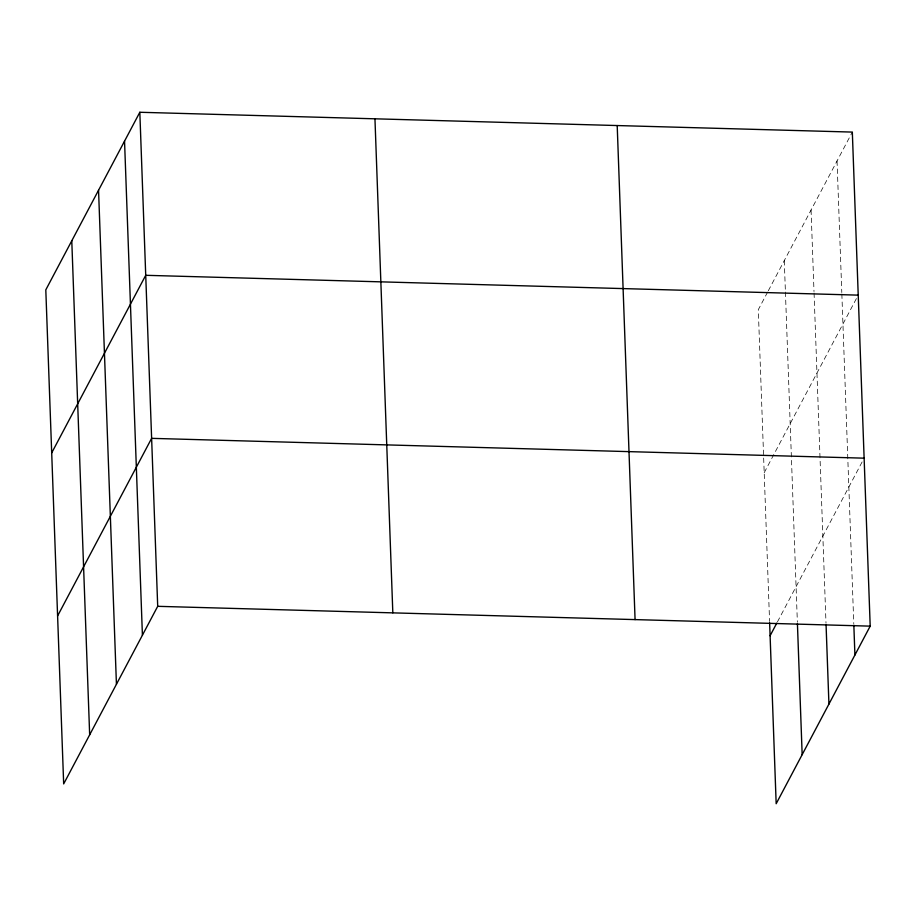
<?xml version="1.0" encoding="UTF-8"?>
<svg xmlns="http://www.w3.org/2000/svg" width="916" height="916" viewBox="0 0 916 916"><rect width="100%" height="100%" fill="white"/><g stroke="black" fill="none" stroke-linecap="round" stroke-linejoin="round"><path stroke-width="0.69" stroke-dasharray="4.58 3.44" d="M767.631 292.055L758.299 309.677L769.577 621.449M768.295 290.796L852.327 132.087M764.196 472.713L857.559 296.383M777.421 621.907L863.456 459.42M837.041 160.964L841.804 292.536M841.85 293.967L853.781 623.693M811.061 210.039L814.003 291.551M814.061 292.983L825.992 622.949M784.279 260.602L785.367 290.635M785.424 292.067L797.367 622.262"/><path stroke-width="1.37" d="M139.827 112.267L45.8 289.857L63.673 783.913L157.701 606.323L139.827 112.267L852.327 132.087L870.2 626.143L776.173 803.733L769.635 622.88M51.697 452.893L145.724 275.304L858.223 295.135M57.593 615.93L151.621 438.352L864.12 458.172M770.093 635.75L776.757 623.166M157.701 606.323L870.2 626.143M853.838 625.124L854.914 655.02M826.049 624.368L828.934 704.095M797.424 623.693L802.164 754.658M617.201 125.549L635.074 619.605M374.953 118.805L392.827 612.861M124.542 141.133L142.415 635.189M98.55 190.219L116.435 684.275M71.78 240.771L89.665 734.827"/></g></svg>
